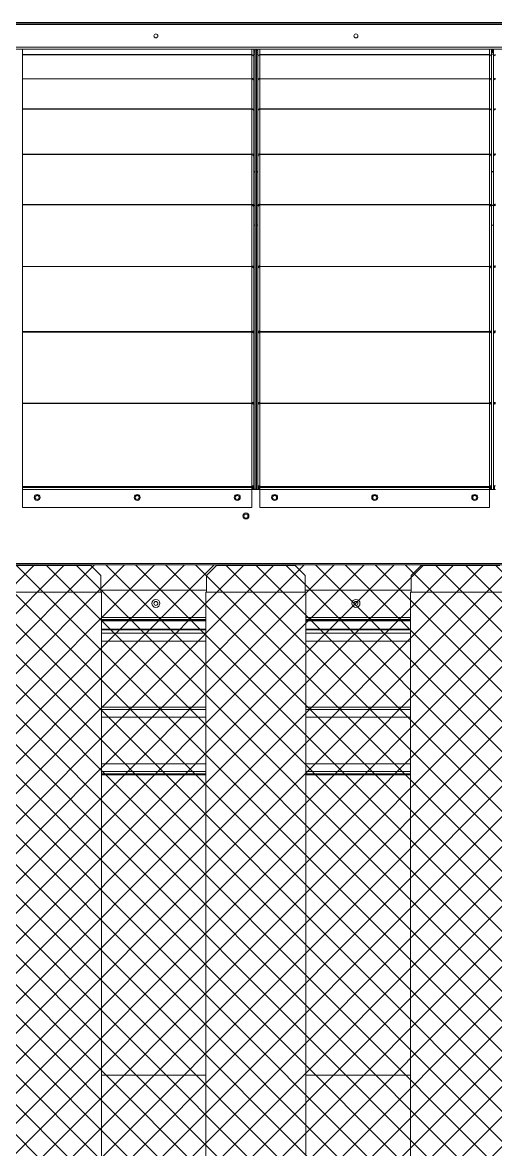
# Model space of a CAD drawing. Header units: millimetres. Extents: x -662366 to 32042, y -139401 to 24090.
# Drawn here: x 22818 to 23527, y 12190 to 13878 of the extents above; entities that cross this region are included whole.
import ezdxf

# ---------------------------------------------------------------- set-up
doc = ezdxf.new("R2010")
doc.units = ezdxf.units.MM

# ---------------------------------------------------------------- blocks, each defined once
blk = doc.blocks.new('2')
at = {"lineweight": 5}
h = blk.add_hatch(dxfattribs=at)
h.set_pattern_fill('ANSI37', scale=10)
h.set_pattern_definition([(45, (-1129861.293, -477337.81), (-22.4506403, 22.4506403), []), (135, (-1129861.293, -477337.81), (-22.4506403, -22.4506403), [])])
h.paths.add_polyline_path([(24623.9, 10965.6), (24623.9, 13065.6), (21714.9, 13065.6), (21714.9, 10965.6)])
at = {"lineweight": 20}
for p, q in [((21667.8, 13877.6), (24667.8, 13877.6)), ((24623.8, 13875.6), (21711.8, 13875.6)), ((21709.8, 13837.6), (24625.8, 13837.6)), ((24625.8, 13067.6), (21709.8, 13067.6)), ((24623.9, 13065.6), (21711.8, 13065.6)), ((21714.9, 13065.6), (24623.9, 13065.6)), ((22802.2, 13064.6), (22920.2, 13064.6)), ((22935.2, 13049.6), (22920.2, 13064.6)), ((23093.8, 13049.6), (23108.8, 13064.6)), ((23108.8, 13064.6), (23226.8, 13064.6)), ((23241.8, 13049.6), (23226.8, 13064.6)), ((23400.4, 13049.6), (23415.4, 13064.6)), ((23415.4, 13064.6), (23533.4, 13064.6)), ((22935.2, 13024.6), (22935.2, 13049.6)), ((23093.8, 13024.6), (23093.8, 13049.6)), ((23241.8, 13024.6), (23241.8, 13049.6)), ((23400.4, 13024.6), (23400.4, 13049.6)), ((23093.8, 13027.6), (22935.2, 13027.6)), ((23400.4, 13027.6), (23241.8, 13027.6)), ((22936.2, 13024.6), (22786.2, 13024.6)), ((22936.2, 11011.6), (22936.2, 13024.6)), ((23092.8, 11011.6), (23092.8, 13024.6)), ((23242.8, 13024.6), (23092.8, 13024.6)), ((23242.8, 11011.6), (23242.8, 13024.6)), ((23399.4, 11011.6), (23399.4, 13024.6)), ((23549.4, 13024.6), (23399.4, 13024.6))]:
    blk.add_line(p, q, dxfattribs=at)
at = {"color": 7, "lineweight": 20}
for p, q in [((24620.7, 13877.6), (21714.9, 13877.6)), ((24620.7, 13874.5), (21714.9, 13874.5)), ((24623.8, 13840.7), (21711.8, 13840.7)), ((24623.8, 13837.6), (21711.8, 13837.6)), ((22936.2, 12986.8), (23092.8, 12986.8)), ((22936.2, 12983.7), (23092.8, 12983.7)), ((23092.8, 12982.7), (22936.2, 12982.7)), ((23092.8, 12981.6), (22936.2, 12981.6)), ((23242.8, 12986.8), (23399.4, 12986.8)), ((23242.8, 12983.7), (23399.4, 12983.7)), ((23399.4, 12982.7), (23242.8, 12982.7)), ((23399.4, 12981.6), (23242.8, 12981.6)), ((22936.2, 12969.5), (23092.8, 12969.5)), ((22936.2, 12968.5), (23092.8, 12968.5)), ((23092.8, 12968.2), (22936.2, 12968.2)), ((23092.8, 12963.3), (22936.2, 12963.3)), ((23242.8, 12969.5), (23399.4, 12969.5)), ((23242.8, 12968.5), (23399.4, 12968.5)), ((23399.4, 12968.2), (23242.8, 12968.2)), ((23399.4, 12963.3), (23242.8, 12963.3)), ((22936.2, 12951.4), (23092.8, 12951.4)), ((23242.8, 12951.4), (23399.4, 12951.4)), ((22936.2, 12852.4), (23092.8, 12852.4)), ((22936.2, 12848.9), (23092.8, 12848.9)), ((23242.8, 12852.4), (23399.4, 12852.4)), ((23242.8, 12848.9), (23399.4, 12848.9)), ((23092.8, 12755.9), (22936.2, 12755.9)), ((23092.8, 12752.4), (22936.2, 12752.4)), ((23092.8, 12751.2), (22936.2, 12751.2)), ((23399.4, 12755.9), (23242.8, 12755.9)), ((23399.4, 12752.4), (23242.8, 12752.4)), ((23399.4, 12751.2), (23242.8, 12751.2))]:
    blk.add_line(p, q, dxfattribs=at)
at = {"color": 7, "lineweight": 20, "ltscale": 0.004468}
for p, q in [((22817.9, 13829.5), (22817.9, 13837.6)), ((23161.7, 13837.6), (23161.7, 13829.5)), ((23173.9, 13829.5), (23173.9, 13837.6)), ((23517.7, 13837.6), (23517.7, 13829.5))]:
    blk.add_line(p, q, dxfattribs=at)
at = {"color": 7, "lineweight": 20, "ltscale": 0.366025}
for p, q in [((23166.8, 13837.6), (23166.8, 13178.7)), ((23168.8, 13837.6), (23168.8, 13178.7))]:
    blk.add_line(p, q, dxfattribs=at)
at = {"color": 7, "lineweight": 20, "ltscale": 0.191}
for p, q in [((22817.9, 13829.5), (23161.7, 13829.5)), ((22817.9, 13829.3), (23161.7, 13829.3)), ((23173.9, 13829.5), (23517.7, 13829.5)), ((23173.9, 13829.3), (23517.7, 13829.3)), ((22817.9, 13793.5), (23161.7, 13793.5)), ((22817.9, 13793.4), (23161.7, 13793.4)), ((23173.9, 13793.5), (23517.7, 13793.5)), ((23173.9, 13793.4), (23517.7, 13793.4)), ((22817.9, 13748.4), (23161.7, 13748.4)), ((22817.9, 13748), (23161.7, 13748)), ((23173.9, 13748.4), (23517.7, 13748.4)), ((23173.9, 13748), (23517.7, 13748)), ((22817.9, 13680.4), (23161.7, 13680.4)), ((22817.9, 13680.2), (23161.7, 13680.2)), ((23173.9, 13680.4), (23517.7, 13680.4)), ((23173.9, 13680.2), (23517.7, 13680.2)), ((22817.9, 13605), (23161.7, 13605)), ((22817.9, 13604.5), (23161.7, 13604.5)), ((23173.9, 13605), (23517.7, 13605)), ((23173.9, 13604.5), (23517.7, 13604.5)), ((22817.9, 13512.3), (23161.7, 13512.3)), ((22817.9, 13512.1), (23161.7, 13512.1)), ((23173.9, 13512.3), (23517.7, 13512.3)), ((23173.9, 13512.1), (23517.7, 13512.1)), ((22817.9, 13414.9), (23161.7, 13414.9)), ((23173.9, 13414.9), (23517.7, 13414.9)), ((22817.9, 13414.2), (23161.7, 13414.2)), ((23173.9, 13414.2), (23517.7, 13414.2)), ((22817.9, 13307.7), (23161.7, 13307.7)), ((22817.9, 13307.4), (23161.7, 13307.4)), ((23173.9, 13307.7), (23517.7, 13307.7)), ((23173.9, 13307.4), (23517.7, 13307.4)), ((23161.7, 13182.7), (22817.9, 13182.7)), ((22817.9, 13181.5), (23161.7, 13181.5)), ((23517.7, 13182.7), (23173.9, 13182.7)), ((23173.9, 13181.5), (23517.7, 13181.5)), ((22817.9, 13178.4), (23161.7, 13178.4)), ((23173.9, 13178.4), (23517.7, 13178.4)), ((22817.9, 13151.5), (23161.7, 13151.5)), ((23173.9, 13151.5), (23517.7, 13151.5))]:
    blk.add_line(p, q, dxfattribs=at)
at = {"color": 7, "lineweight": 20, "ltscale": 8.68979e-05}
for p, q in [((22817.9, 13829.3), (22817.9, 13829.5)), ((23161.7, 13829.3), (23161.7, 13829.5)), ((23173.9, 13829.3), (23173.9, 13829.5)), ((23517.7, 13829.3), (23517.7, 13829.5))]:
    blk.add_line(p, q, dxfattribs=at)
at = {"color": 7, "lineweight": 20, "ltscale": 5.06378e-05}
for p, q in [((22817.9, 13829.5), (22817.9, 13829.5)), ((23161.7, 13829.5), (23161.7, 13829.5)), ((23173.9, 13829.5), (23173.9, 13829.5)), ((23517.7, 13829.5), (23517.7, 13829.5))]:
    blk.add_line(p, q, dxfattribs=at)
at = {"color": 7, "lineweight": 20, "ltscale": 0.000182321}
for p, q in [((22817.9, 13829), (22817.9, 13829.3)), ((23161.7, 13829), (23161.7, 13829.3)), ((23173.9, 13829), (23173.9, 13829.3)), ((23517.7, 13829), (23517.7, 13829.3))]:
    blk.add_line(p, q, dxfattribs=at)
at = {"color": 7, "lineweight": 20, "ltscale": 0.019501}
for p, q in [((22817.9, 13793.9), (22817.9, 13829)), ((23161.7, 13829), (23161.7, 13793.9)), ((23164.8, 13826), (23164.8, 13790.9)), ((23170.8, 13790.9), (23170.8, 13826)), ((23173.9, 13793.9), (23173.9, 13829)), ((23517.7, 13829), (23517.7, 13793.9)), ((23520.8, 13826), (23520.8, 13790.9)), ((23523.8, 13790.9), (23523.8, 13826))]:
    blk.add_line(p, q, dxfattribs=at)
at = {"color": 7, "lineweight": 20, "ltscale": 5.01906e-05}
for p, q in [((23164.8, 13836.2), (23164.8, 13836.3)), ((23520.8, 13836.2), (23520.8, 13836.3))]:
    blk.add_line(p, q, dxfattribs=at)
at = {"color": 7, "lineweight": 20, "ltscale": 0.005416}
for p, q in [((23164.8, 13836.2), (23164.8, 13826.5)), ((23170.8, 13826.5), (23170.8, 13836.2)), ((23520.8, 13836.2), (23520.8, 13826.5)), ((23523.8, 13826.5), (23523.8, 13836.2))]:
    blk.add_line(p, q, dxfattribs=at)
at = {"color": 7, "lineweight": 20, "ltscale": 0.001111}
for p, q in [((23164.8, 13835.6), (23166.8, 13835.6)), ((23168.8, 13835.6), (23170.8, 13835.6)), ((23168.8, 13833.1), (23170.8, 13833.1)), ((23164.8, 13574), (23166.8, 13574)), ((23168.8, 13574), (23170.8, 13574))]:
    blk.add_line(p, q, dxfattribs=at)
at = {"color": 7, "lineweight": 20, "ltscale": 0.000277946}
for p, q in [((23164.8, 13835.2), (23165.3, 13835.2)), ((23164.8, 13833.2), (23165.3, 13833.2))]:
    blk.add_line(p, q, dxfattribs=at)
at = {"color": 7, "lineweight": 20, "ltscale": 0.000550281}
blk.add_line((23164.8, 13833.1), (23165.8, 13833.1), dxfattribs=at)
at = {"color": 7, "lineweight": 20, "ltscale": 0.001112}
for p, q in [((23164.8, 13830), (23166.8, 13830)), ((23164.8, 13654.6), (23166.8, 13654.6)), ((23164.8, 13654), (23166.8, 13654)), ((23164.8, 13604.2), (23166.8, 13604.2)), ((23164.8, 13603.8), (23166.8, 13603.8))]:
    blk.add_line(p, q, dxfattribs=at)
at = {"color": 7, "lineweight": 20, "ltscale": 1.77147e-05}
for p, q in [((23164.8, 13826.5), (23164.8, 13826.5)), ((23520.8, 13826.5), (23520.8, 13826.5))]:
    blk.add_line(p, q, dxfattribs=at)
at = {"color": 7, "lineweight": 20, "ltscale": 0.020143}
for p, q in [((23164.8, 13790.2), (23164.8, 13826.5)), ((23520.8, 13790.2), (23520.8, 13826.5))]:
    blk.add_line(p, q, dxfattribs=at)
at = {"color": 7, "lineweight": 20, "ltscale": 0.00111}
for p, q in [((23168.8, 13830), (23170.8, 13830)), ((23168.8, 13654.6), (23170.8, 13654.6)), ((23168.8, 13654), (23170.8, 13654)), ((23168.8, 13604.2), (23170.8, 13604.2)), ((23168.8, 13603.8), (23170.8, 13603.8))]:
    blk.add_line(p, q, dxfattribs=at)
at = {"color": 7, "lineweight": 20, "ltscale": 4.85921e-05}
for p, q in [((23170.8, 13836.2), (23170.8, 13836.3)), ((23523.8, 13836.2), (23523.8, 13836.3))]:
    blk.add_line(p, q, dxfattribs=at)
at = {"color": 7, "lineweight": 20, "ltscale": 1.77131e-05}
for p, q in [((23170.8, 13826.5), (23170.8, 13826.5)), ((23523.8, 13826.5), (23523.8, 13826.5))]:
    blk.add_line(p, q, dxfattribs=at)
at = {"color": 7, "lineweight": 20, "ltscale": 0.000231544}
for p, q in [((23170.8, 13826), (23170.8, 13826.5)), ((23523.8, 13826), (23523.8, 13826.5))]:
    blk.add_line(p, q, dxfattribs=at)
at = {"color": 7, "lineweight": 20, "ltscale": 0.001667}
for p, q in [((23523.8, 13836), (23520.8, 13836)), ((23520.8, 13835.6), (23523.8, 13835.6)), ((23523.8, 13834.1), (23520.8, 13834.1)), ((23523.8, 13832.5), (23520.8, 13832.5)), ((23520.8, 13830), (23523.8, 13830)), ((23520.8, 13654.6), (23523.8, 13654.6)), ((23520.8, 13654), (23523.8, 13654)), ((23520.8, 13604.2), (23523.8, 13604.2)), ((23520.8, 13603.8), (23523.8, 13603.8)), ((23520.8, 13574), (23523.8, 13574))]:
    blk.add_line(p, q, dxfattribs=at)
at = {"color": 7, "lineweight": 20, "ltscale": 0.000181183}
for p, q in [((22817.9, 13793.5), (22817.9, 13793.9)), ((23161.7, 13793.5), (23161.7, 13793.9)), ((23173.9, 13793.5), (23173.9, 13793.9)), ((23517.7, 13793.5), (23517.7, 13793.9))]:
    blk.add_line(p, q, dxfattribs=at)
at = {"color": 7, "lineweight": 20, "ltscale": 5.76158e-05}
for p, q in [((22817.9, 13793.4), (22817.9, 13793.5)), ((23161.7, 13793.4), (23161.7, 13793.5)), ((23173.9, 13793.4), (23173.9, 13793.5)), ((23517.7, 13793.4), (23517.7, 13793.5))]:
    blk.add_line(p, q, dxfattribs=at)
at = {"color": 7, "lineweight": 20, "ltscale": 0.000228135}
for p, q in [((22817.9, 13793), (22817.9, 13793.4)), ((23161.7, 13793), (23161.7, 13793.4)), ((23173.9, 13793), (23173.9, 13793.4)), ((23517.7, 13793), (23517.7, 13793.4))]:
    blk.add_line(p, q, dxfattribs=at)
at = {"color": 7, "lineweight": 20, "ltscale": 0.024554}
for p, q in [((22817.9, 13748.8), (22817.9, 13793)), ((23161.7, 13793), (23161.7, 13748.8)), ((23164.8, 13790.2), (23164.8, 13746)), ((23170.8, 13746), (23170.8, 13790.2)), ((23173.9, 13748.8), (23173.9, 13793)), ((23517.7, 13793), (23517.7, 13748.8)), ((23520.8, 13790.2), (23520.8, 13746)), ((23523.8, 13746), (23523.8, 13790.2))]:
    blk.add_line(p, q, dxfattribs=at)
at = {"color": 7, "lineweight": 20, "ltscale": 5.95243e-05}
for p, q in [((23164.7, 13790.9), (23164.8, 13790.9)), ((23520.7, 13790.9), (23520.8, 13790.9))]:
    blk.add_line(p, q, dxfattribs=at)
at = {"color": 7, "lineweight": 20, "ltscale": 0.019078}
for p, q in [((23164.8, 13756.6), (23164.8, 13790.9)), ((23520.8, 13756.6), (23520.8, 13790.9))]:
    blk.add_line(p, q, dxfattribs=at)
at = {"color": 7, "lineweight": 20, "ltscale": 5.95226e-05}
for p, q in [((23170.9, 13790.9), (23170.8, 13790.9)), ((23523.9, 13790.9), (23523.8, 13790.9))]:
    blk.add_line(p, q, dxfattribs=at)
at = {"color": 7, "lineweight": 20, "ltscale": 0.000407997}
for p, q in [((23170.8, 13790.2), (23170.8, 13790.9)), ((23523.8, 13790.2), (23523.8, 13790.9))]:
    blk.add_line(p, q, dxfattribs=at)
at = {"color": 7, "lineweight": 20, "ltscale": 0.000229568}
for p, q in [((22817.9, 13748.4), (22817.9, 13748.8)), ((23161.7, 13748.4), (23161.7, 13748.8)), ((23173.9, 13748.4), (23173.9, 13748.8)), ((23517.7, 13748.4), (23517.7, 13748.8))]:
    blk.add_line(p, q, dxfattribs=at)
at = {"color": 7, "lineweight": 20, "ltscale": 0.000214269}
for p, q in [((22817.9, 13748), (22817.9, 13748.4)), ((23161.7, 13748), (23161.7, 13748.4)), ((23173.9, 13748), (23173.9, 13748.4)), ((23517.7, 13748), (23517.7, 13748.4))]:
    blk.add_line(p, q, dxfattribs=at)
at = {"color": 7, "lineweight": 20, "ltscale": 0.000344851}
for p, q in [((22817.9, 13747.4), (22817.9, 13748)), ((23161.7, 13747.4), (23161.7, 13748)), ((23173.9, 13747.4), (23173.9, 13748)), ((23517.7, 13747.4), (23517.7, 13748))]:
    blk.add_line(p, q, dxfattribs=at)
at = {"color": 7, "lineweight": 20, "ltscale": 0.036885}
for p, q in [((22817.9, 13681), (22817.9, 13747.4)), ((23161.7, 13747.4), (23161.7, 13681)), ((23164.8, 13745), (23164.8, 13678.6)), ((23170.8, 13678.6), (23170.8, 13745)), ((23173.9, 13681), (23173.9, 13747.4)), ((23517.7, 13747.4), (23517.7, 13681)), ((23520.8, 13745), (23520.8, 13678.6)), ((23523.8, 13678.6), (23523.8, 13745))]:
    blk.add_line(p, q, dxfattribs=at)
at = {"color": 7, "lineweight": 20, "ltscale": 0.000162064}
for p, q in [((23164.5, 13746), (23164.8, 13746)), ((23171.1, 13746), (23170.8, 13746)), ((23520.5, 13746), (23520.8, 13746)), ((23524.1, 13746), (23523.8, 13746))]:
    blk.add_line(p, q, dxfattribs=at)
at = {"color": 7, "lineweight": 20, "ltscale": 0.017676}
for p, q in [((23164.8, 13714.2), (23164.8, 13746)), ((23520.8, 13714.2), (23520.8, 13746))]:
    blk.add_line(p, q, dxfattribs=at)
at = {"color": 7, "lineweight": 20, "ltscale": 0.000573504}
for p, q in [((23170.8, 13745), (23170.8, 13746)), ((23523.8, 13745), (23523.8, 13746))]:
    blk.add_line(p, q, dxfattribs=at)
at = {"color": 7, "lineweight": 20, "ltscale": 0.000342699}
for p, q in [((22817.9, 13680.4), (22817.9, 13681)), ((23161.7, 13680.4), (23161.7, 13681)), ((23173.9, 13680.4), (23173.9, 13681)), ((23517.7, 13680.4), (23517.7, 13681))]:
    blk.add_line(p, q, dxfattribs=at)
at = {"color": 7, "lineweight": 20, "ltscale": 0.000101871}
for p, q in [((22817.9, 13680.2), (22817.9, 13680.4)), ((23161.7, 13680.2), (23161.7, 13680.4)), ((23173.9, 13680.2), (23173.9, 13680.4)), ((23517.7, 13680.2), (23517.7, 13680.4))]:
    blk.add_line(p, q, dxfattribs=at)
at = {"color": 7, "lineweight": 20, "ltscale": 0.00038102}
for p, q in [((22817.9, 13680.2), (22817.9, 13679.5)), ((23161.7, 13680.2), (23161.7, 13679.5)), ((23173.9, 13680.2), (23173.9, 13679.5)), ((23517.7, 13680.2), (23517.7, 13679.5))]:
    blk.add_line(p, q, dxfattribs=at)
at = {"color": 7, "lineweight": 20, "ltscale": 0.041009}
for p, q in [((22817.9, 13605.7), (22817.9, 13679.5)), ((23161.7, 13679.5), (23161.7, 13605.7)), ((23164.8, 13677.3), (23164.8, 13603.5)), ((23170.8, 13603.5), (23170.8, 13677.3)), ((23173.9, 13605.7), (23173.9, 13679.5)), ((23517.7, 13679.5), (23517.7, 13605.7)), ((23520.8, 13677.3), (23520.8, 13603.5)), ((23523.8, 13603.5), (23523.8, 13677.3))]:
    blk.add_line(p, q, dxfattribs=at)
at = {"color": 7, "lineweight": 20, "ltscale": 0.000315481}
for p, q in [((23164.2, 13678.6), (23164.8, 13678.6)), ((23171.4, 13678.6), (23170.8, 13678.6)), ((23520.2, 13678.6), (23520.8, 13678.6)), ((23524.4, 13678.6), (23523.8, 13678.6))]:
    blk.add_line(p, q, dxfattribs=at)
at = {"color": 7, "lineweight": 20, "ltscale": 0.015571}
for p, q in [((23164.8, 13650.5), (23164.8, 13678.6)), ((23520.8, 13650.5), (23520.8, 13678.6))]:
    blk.add_line(p, q, dxfattribs=at)
at = {"color": 7, "lineweight": 20, "ltscale": 0.000722932}
for p, q in [((23170.8, 13677.3), (23170.8, 13678.6)), ((23523.8, 13677.3), (23523.8, 13678.6))]:
    blk.add_line(p, q, dxfattribs=at)
at = {"color": 7, "lineweight": 20, "ltscale": 0.000383413}
for p, q in [((22817.9, 13605.7), (22817.9, 13605)), ((23161.7, 13605.7), (23161.7, 13605)), ((23173.9, 13605.7), (23173.9, 13605)), ((23517.7, 13605.7), (23517.7, 13605))]:
    blk.add_line(p, q, dxfattribs=at)
at = {"color": 7, "lineweight": 20, "ltscale": 0.000318226}
for p, q in [((22817.9, 13604.5), (22817.9, 13605)), ((23161.7, 13604.5), (23161.7, 13605)), ((23173.9, 13604.5), (23173.9, 13605)), ((23517.7, 13604.5), (23517.7, 13605))]:
    blk.add_line(p, q, dxfattribs=at)
at = {"color": 7, "lineweight": 20, "ltscale": 0.000469699}
for p, q in [((22817.9, 13604.5), (22817.9, 13603.6)), ((23161.7, 13604.5), (23161.7, 13603.6)), ((23173.9, 13604.5), (23173.9, 13603.6)), ((23517.7, 13604.5), (23517.7, 13603.6))]:
    blk.add_line(p, q, dxfattribs=at)
at = {"color": 7, "lineweight": 20, "ltscale": 0.050238}
for p, q in [((22817.9, 13513.2), (22817.9, 13603.6)), ((23161.7, 13603.6), (23161.7, 13513.2)), ((23164.8, 13601.9), (23164.8, 13511.5)), ((23170.8, 13511.5), (23170.8, 13601.9)), ((23173.9, 13513.2), (23173.9, 13603.6)), ((23517.7, 13603.6), (23517.7, 13513.2)), ((23520.8, 13601.9), (23520.8, 13511.5)), ((23523.8, 13511.5), (23523.8, 13601.9))]:
    blk.add_line(p, q, dxfattribs=at)
at = {"color": 7, "lineweight": 20, "ltscale": 0.000523852}
for p, q in [((23161.7, 13604.5), (23161.7, 13603.6)), ((23517.7, 13604.5), (23517.7, 13603.6))]:
    blk.add_line(p, q, dxfattribs=at)
at = {"color": 7, "lineweight": 20, "ltscale": 0.000888889}
for p, q in [((23163.2, 13603.5), (23164.8, 13603.5)), ((23172.4, 13603.5), (23170.8, 13603.5)), ((23519.2, 13603.5), (23520.8, 13603.5)), ((23525.4, 13603.5), (23523.8, 13603.5)), ((23163.2, 13511.5), (23164.8, 13511.5)), ((23172.4, 13511.5), (23170.8, 13511.5)), ((23519.2, 13511.5), (23520.8, 13511.5)), ((23525.4, 13511.5), (23523.8, 13511.5)), ((23163.2, 13414.4), (23164.8, 13414.4)), ((23172.4, 13414.4), (23170.8, 13414.4)), ((23519.2, 13414.4), (23520.8, 13414.4)), ((23525.4, 13414.4), (23523.8, 13414.4)), ((23163.2, 13307.9), (23164.8, 13307.9)), ((23172.4, 13307.9), (23170.8, 13307.9)), ((23519.2, 13307.9), (23520.8, 13307.9)), ((23525.4, 13307.9), (23523.8, 13307.9))]:
    blk.add_line(p, q, dxfattribs=at)
at = {"color": 7, "lineweight": 20, "ltscale": 3.37381e-05}
for p, q in [((23163.2, 13603.4), (23163.2, 13603.5)), ((23172.4, 13603.4), (23172.4, 13603.5)), ((23519.2, 13603.4), (23519.2, 13603.5)), ((23525.4, 13603.4), (23525.4, 13603.5))]:
    blk.add_line(p, q, dxfattribs=at)
at = {"color": 7, "lineweight": 20, "ltscale": 0.01323}
for p, q in [((23164.8, 13579.6), (23164.8, 13603.5)), ((23520.8, 13579.6), (23520.8, 13603.5))]:
    blk.add_line(p, q, dxfattribs=at)
at = {"color": 7, "lineweight": 20, "ltscale": 0.000852754}
for p, q in [((23170.8, 13601.9), (23170.8, 13603.5)), ((23523.8, 13601.9), (23523.8, 13603.5))]:
    blk.add_line(p, q, dxfattribs=at)
at = {"color": 7, "lineweight": 20, "ltscale": 0.000466768}
for p, q in [((22817.9, 13513.2), (22817.9, 13512.3)), ((23161.7, 13513.2), (23161.7, 13512.3)), ((23173.9, 13513.2), (23173.9, 13512.3)), ((23517.7, 13513.2), (23517.7, 13512.3))]:
    blk.add_line(p, q, dxfattribs=at)
at = {"color": 7, "lineweight": 20, "ltscale": 0.000134994}
for p, q in [((22817.9, 13512.1), (22817.9, 13512.3)), ((23161.7, 13512.1), (23161.7, 13512.3)), ((23173.9, 13512.1), (23173.9, 13512.3)), ((23517.7, 13512.1), (23517.7, 13512.3))]:
    blk.add_line(p, q, dxfattribs=at)
at = {"color": 7, "lineweight": 20, "ltscale": 0.000492271}
for p, q in [((22817.9, 13512.1), (22817.9, 13511.2)), ((23161.7, 13512.1), (23161.7, 13511.2)), ((23173.9, 13512.1), (23173.9, 13511.2)), ((23517.7, 13512.1), (23517.7, 13511.2))]:
    blk.add_line(p, q, dxfattribs=at)
at = {"color": 7, "lineweight": 20, "ltscale": 0.052983}
for p, q in [((22817.9, 13415.8), (22817.9, 13511.2)), ((23161.7, 13511.2), (23161.7, 13415.8)), ((23164.8, 13509.8), (23164.8, 13414.4)), ((23170.8, 13414.4), (23170.8, 13509.8)), ((23173.9, 13415.8), (23173.9, 13511.2)), ((23517.7, 13511.2), (23517.7, 13415.8)), ((23520.8, 13509.8), (23520.8, 13414.4)), ((23523.8, 13414.4), (23523.8, 13509.8))]:
    blk.add_line(p, q, dxfattribs=at)
at = {"color": 7, "lineweight": 20, "ltscale": 0.000610792}
for p, q in [((23161.7, 13512.3), (23161.7, 13511.2)), ((23517.7, 13512.3), (23517.7, 13511.2))]:
    blk.add_line(p, q, dxfattribs=at)
at = {"color": 7, "lineweight": 20, "ltscale": 0.000257803}
for p, q in [((23163.2, 13511), (23163.2, 13511.5)), ((23172.4, 13511), (23172.4, 13511.5)), ((23519.2, 13511), (23519.2, 13511.5)), ((23525.4, 13511), (23525.4, 13511.5))]:
    blk.add_line(p, q, dxfattribs=at)
at = {"color": 7, "lineweight": 20, "ltscale": 0.010363}
for p, q in [((23164.8, 13492.8), (23164.8, 13511.5)), ((23520.8, 13492.8), (23520.8, 13511.5))]:
    blk.add_line(p, q, dxfattribs=at)
at = {"color": 7, "lineweight": 20, "ltscale": 0.000958765}
for p, q in [((23170.8, 13509.8), (23170.8, 13511.5)), ((23523.8, 13509.8), (23523.8, 13511.5))]:
    blk.add_line(p, q, dxfattribs=at)
at = {"color": 7, "lineweight": 20, "ltscale": 0.000495362}
for p, q in [((22817.9, 13415.8), (22817.9, 13414.9)), ((23161.7, 13415.8), (23161.7, 13414.9)), ((23173.9, 13415.8), (23173.9, 13414.9)), ((23517.7, 13415.8), (23517.7, 13414.9))]:
    blk.add_line(p, q, dxfattribs=at)
at = {"color": 7, "lineweight": 20, "ltscale": 0.000387411}
for p, q in [((22817.9, 13414.2), (22817.9, 13414.9)), ((23161.7, 13414.2), (23161.7, 13414.9)), ((23173.9, 13414.2), (23173.9, 13414.9)), ((23517.7, 13414.2), (23517.7, 13414.9))]:
    blk.add_line(p, q, dxfattribs=at)
at = {"color": 7, "lineweight": 20, "ltscale": 0.001012}
for p, q in [((23161.7, 13415.1), (23161.7, 13413.3)), ((23517.7, 13415.1), (23517.7, 13413.3))]:
    blk.add_line(p, q, dxfattribs=at)
at = {"color": 7, "lineweight": 20, "ltscale": 0.000543222}
for p, q in [((22817.9, 13414.2), (22817.9, 13413.3)), ((23161.7, 13414.2), (23161.7, 13413.3)), ((23173.9, 13414.2), (23173.9, 13413.3)), ((23517.7, 13414.2), (23517.7, 13413.3))]:
    blk.add_line(p, q, dxfattribs=at)
at = {"color": 7, "lineweight": 20, "ltscale": 0.058102}
for p, q in [((22817.9, 13308.7), (22817.9, 13413.3)), ((23161.7, 13413.3), (23161.7, 13308.7)), ((23164.8, 13412.5), (23164.8, 13307.9)), ((23170.8, 13307.9), (23170.8, 13412.5)), ((23173.9, 13308.7), (23173.9, 13413.3)), ((23517.7, 13413.3), (23517.7, 13308.7)), ((23520.8, 13412.5), (23520.8, 13307.9)), ((23523.8, 13307.9), (23523.8, 13412.5))]:
    blk.add_line(p, q, dxfattribs=at)
at = {"color": 7, "lineweight": 20, "ltscale": 0.000676388}
for p, q in [((23163.2, 13413.2), (23163.2, 13414.4)), ((23172.4, 13413.2), (23172.4, 13414.4)), ((23519.2, 13413.2), (23519.2, 13414.4)), ((23525.4, 13413.2), (23525.4, 13414.4))]:
    blk.add_line(p, q, dxfattribs=at)
at = {"color": 7, "lineweight": 20, "ltscale": 0.007338}
for p, q in [((23164.8, 13401.2), (23164.8, 13414.4)), ((23520.8, 13401.2), (23520.8, 13414.4))]:
    blk.add_line(p, q, dxfattribs=at)
at = {"color": 7, "lineweight": 20, "ltscale": 0.001039}
for p, q in [((23170.8, 13412.5), (23170.8, 13414.4)), ((23523.8, 13412.5), (23523.8, 13414.4))]:
    blk.add_line(p, q, dxfattribs=at)
at = {"color": 7, "lineweight": 20, "ltscale": 0.000539832}
for p, q in [((22817.9, 13308.7), (22817.9, 13307.7)), ((23161.7, 13308.7), (23161.7, 13307.7)), ((23173.9, 13308.7), (23173.9, 13307.7)), ((23517.7, 13308.7), (23517.7, 13307.7))]:
    blk.add_line(p, q, dxfattribs=at)
at = {"color": 7, "lineweight": 20, "ltscale": 0.000153368}
for p, q in [((22817.9, 13307.4), (22817.9, 13307.7)), ((23161.7, 13307.4), (23161.7, 13307.7)), ((23173.9, 13307.4), (23173.9, 13307.7)), ((23517.7, 13307.4), (23517.7, 13307.7))]:
    blk.add_line(p, q, dxfattribs=at)
at = {"color": 7, "lineweight": 20, "ltscale": 0.00054973}
for p, q in [((22817.9, 13307.4), (22817.9, 13306.4)), ((23161.7, 13307.4), (23161.7, 13306.4)), ((23173.9, 13307.4), (23173.9, 13306.4)), ((23517.7, 13307.4), (23517.7, 13306.4))]:
    blk.add_line(p, q, dxfattribs=at)
at = {"color": 7, "lineweight": 20, "ltscale": 0.068058}
for p, q in [((22817.9, 13183.9), (22817.9, 13306.4)), ((23161.7, 13306.4), (23161.7, 13183.9)), ((23164.8, 13306), (23164.8, 13183.5)), ((23170.8, 13183.5), (23170.8, 13306)), ((23173.9, 13183.9), (23173.9, 13306.4)), ((23517.7, 13306.4), (23517.7, 13183.9)), ((23520.8, 13306), (23520.8, 13183.5)), ((23523.8, 13183.5), (23523.8, 13306))]:
    blk.add_line(p, q, dxfattribs=at)
at = {"color": 7, "lineweight": 20, "ltscale": 0.001029}
for p, q in [((23161.7, 13308.3), (23161.7, 13306.4)), ((23517.7, 13308.3), (23517.7, 13306.4))]:
    blk.add_line(p, q, dxfattribs=at)
at = {"color": 7, "lineweight": 20, "ltscale": 0.000861584}
for p, q in [((23163.2, 13306.4), (23163.2, 13307.9)), ((23172.4, 13306.4), (23172.4, 13307.9)), ((23519.2, 13306.4), (23519.2, 13307.9)), ((23525.4, 13306.4), (23525.4, 13307.9))]:
    blk.add_line(p, q, dxfattribs=at)
at = {"color": 7, "lineweight": 20, "ltscale": 0.004022}
for p, q in [((23164.8, 13300.7), (23164.8, 13307.9)), ((23520.8, 13300.7), (23520.8, 13307.9))]:
    blk.add_line(p, q, dxfattribs=at)
at = {"color": 7, "lineweight": 20, "ltscale": 0.00109}
for p, q in [((23170.8, 13306), (23170.8, 13307.9)), ((23523.8, 13306), (23523.8, 13307.9))]:
    blk.add_line(p, q, dxfattribs=at)
at = {"color": 7, "lineweight": 20, "ltscale": 0.000665626}
for p, q in [((22817.9, 13183.9), (22817.9, 13182.7)), ((23161.7, 13183.9), (23161.7, 13182.7)), ((23173.9, 13183.9), (23173.9, 13182.7)), ((23517.7, 13183.9), (23517.7, 13182.7))]:
    blk.add_line(p, q, dxfattribs=at)
at = {"color": 7, "lineweight": 20, "ltscale": 0.000707283}
for p, q in [((22817.9, 13182.7), (22817.9, 13181.5)), ((23161.7, 13182.7), (23161.7, 13181.5)), ((23173.9, 13182.7), (23173.9, 13181.5)), ((23517.7, 13182.7), (23517.7, 13181.5))]:
    blk.add_line(p, q, dxfattribs=at)
at = {"color": 7, "lineweight": 20, "ltscale": 0.001722}
for p, q in [((22817.9, 13178.4), (22817.9, 13181.5)), ((23161.7, 13178.4), (23161.7, 13181.5)), ((23173.9, 13178.4), (23173.9, 13181.5)), ((23517.7, 13178.4), (23517.7, 13181.5))]:
    blk.add_line(p, q, dxfattribs=at)
at = {"color": 7, "lineweight": 20, "ltscale": 0.002756}
blk.add_line((23161.7, 13183.7), (23161.7, 13178.7), dxfattribs=at)
at = {"color": 7, "lineweight": 20, "ltscale": 0.002}
blk.add_line((23161.7, 13178.7), (23165.3, 13178.7), dxfattribs=at)
at = {"color": 7, "lineweight": 20, "ltscale": 0.006778}
blk.add_line((23173.9, 13178.5), (23161.7, 13178.5), dxfattribs=at)
at = {"color": 7, "lineweight": 20, "ltscale": 0.00263}
for p, q in [((23163.2, 13178.7), (23163.2, 13183.5)), ((23164.8, 13178.7), (23164.8, 13183.5))]:
    blk.add_line(p, q, dxfattribs=at)
at = {"color": 7, "lineweight": 20, "ltscale": 0.000149487}
blk.add_line((23165.3, 13178.5), (23165.3, 13178.7), dxfattribs=at)
at = {"color": 7, "lineweight": 20, "ltscale": 0.001944}
blk.add_line((23168.8, 13178.7), (23165.3, 13178.7), dxfattribs=at)
at = {"color": 7, "lineweight": 20, "ltscale": 0.000149486}
blk.add_line((23168.8, 13178.5), (23168.8, 13178.7), dxfattribs=at)
at = {"color": 7, "lineweight": 20, "ltscale": 0.002779}
for p, q in [((23170.8, 13178.5), (23170.8, 13183.5)), ((23172.4, 13178.5), (23172.4, 13183.5)), ((23519.2, 13178.5), (23519.2, 13183.5)), ((23520.8, 13178.5), (23520.8, 13183.5)), ((23523.8, 13178.5), (23523.8, 13183.5)), ((23525.4, 13178.5), (23525.4, 13183.5))]:
    blk.add_line(p, q, dxfattribs=at)
at = {"color": 7, "lineweight": 20, "ltscale": 0.002905}
blk.add_line((23517.7, 13183.7), (23517.7, 13178.5), dxfattribs=at)
at = {"color": 7, "lineweight": 20, "ltscale": 0.005111}
blk.add_line((23526.9, 13178.5), (23517.7, 13178.5), dxfattribs=at)
at = {"color": 7, "lineweight": 20, "ltscale": 0.014944}
for p, q in [((22817.9, 13178.4), (22817.9, 13151.5)), ((23161.7, 13151.5), (23161.7, 13178.4)), ((23173.9, 13178.4), (23173.9, 13151.5)), ((23517.7, 13151.5), (23517.7, 13178.4))]:
    blk.add_line(p, q, dxfattribs=at)
at = {"color": 7, "lineweight": 20, "ltscale": 0.330044}
for p, q in [((23092.8, 12837.4), (22936.2, 12837.4)), ((23399.4, 12837.4), (23242.8, 12837.4)), ((22936.2, 12767.4), (23092.8, 12767.4)), ((23242.8, 12767.4), (23399.4, 12767.4))]:
    blk.add_line(p, q, dxfattribs=at)
at = {"color": 7, "lineweight": 20, "ltscale": 0.366889}
for p, q in [((22936.2, 12301.3), (23092.8, 12301.3)), ((23242.8, 12301.3), (23399.4, 12301.3))]:
    blk.add_line(p, q, dxfattribs=at)
at = {"color": 7, "lineweight": 20}
for centre, radius in [((23017.8, 13857.6), 3), ((23317.8, 13857.6), 3), ((22839.8, 13166.5), 4.5), ((22839.8, 13166.5), 3), ((22989.8, 13166.5), 4.5), ((22989.8, 13166.5), 3), ((23139.8, 13166.5), 4.5), ((23139.8, 13166.5), 3), ((23195.8, 13166.5), 4.5), ((23195.8, 13166.5), 3), ((23345.8, 13166.5), 4.5), ((23345.8, 13166.5), 3), ((23495.8, 13166.5), 4.5), ((23495.8, 13166.5), 3), ((23152.8, 13138.8), 4.5), ((23152.8, 13138.7), 3), ((23017.8, 13007.8), 6), ((23017.8, 13007.8), 3), ((23317.8, 13007.8), 6), ((23317.8, 13007.8), 3)]:
    blk.add_circle(centre, radius, dxfattribs=at)
for centre, radius, start, end in [((23165.3, 13831.7), 3.5, 64.6232, 90), ((23165.3, 13831.7), 1.5, 0.5908, 90), ((23165.3, 13831.7), 3.5, 0, 0.4003), ((23161.7, 13642.8), 3.1, 0, 0.8218), ((23517.7, 13642.8), 3.1, 0, 0.8218), ((23161.7, 13419.9), 3.1, 0, 0.7204), ((23517.7, 13419.9), 3.1, 0, 0.7204)]:
    blk.add_arc(centre, radius, start, end, dxfattribs=at)
for centre, major_axis, ratio, start_param, end_param in [((23161.7, 13836.2), (-3.1, 0), 0.995898, 3.141593, 3.605089), ((23161.7, 13836.3), (3.1, 0), 1, 0, 0.429168), ((23173.9, 13836.3), (-3.1, 0), 1, 5.854017, 6.283185), ((23173.9, 13836.2), (3.1, 0), 0.995898, 2.678096, 3.141593), ((23517.7, 13836.3), (3.1, 0), 1, 0, 0.429168), ((23517.7, 13836.2), (-3.1, 0), 0.995898, 3.141593, 3.605089), ((23526.9, 13836.2), (3.1, 0), 0.995898, 2.678096, 3.141593), ((23526.9, 13836.3), (-3.1, 0), 1, 5.854017, 6.283185), ((23161.7, 13826.5), (-3.1, 0), 0.995898, 3.141593, 4.712389), ((23161.7, 13826), (-3.1, 0), 0.945441, 3.141593, 4.712389), ((23173.9, 13826.5), (3.1, 0), 0.995898, 1.570796, 3.141593), ((23173.9, 13826), (3.1, 0), 0.945441, 1.570796, 3.141593), ((23517.7, 13826.5), (-3.1, 0), 0.995898, 3.141593, 4.712389), ((23517.7, 13826), (-3.1, 0), 0.945441, 3.141593, 4.712389), ((23526.9, 13826.5), (3.1, 0), 0.995898, 1.570796, 3.141593), ((23526.9, 13826), (3.1, 0), 0.945441, 1.570796, 3.141593), ((23161.7, 13790.9), (-3.1, 0), 0.945441, 3.141593, 4.712389), ((23161.7, 13790.2), (-3.1, 0), 0.911987, 3.141593, 4.712389), ((23173.9, 13790.9), (3.1, 0), 0.945441, 1.570796, 3.141593), ((23173.9, 13790.2), (3.1, 0), 0.911987, 1.570796, 3.141593), ((23517.7, 13790.9), (-3.1, 0), 0.945441, 3.141593, 4.712389), ((23517.7, 13790.2), (-3.1, 0), 0.911987, 3.141593, 4.712389), ((23526.9, 13790.9), (3.1, 0), 0.945441, 1.570796, 3.141593), ((23526.9, 13790.2), (3.1, 0), 0.911987, 1.570796, 3.141593), ((23161.7, 13746), (-3.1, 0), 0.911987, 3.141593, 4.712389), ((23161.7, 13745), (-3.1, 0), 0.787572, 3.141593, 4.712389), ((23173.9, 13746), (3.1, 0), 0.911987, 1.570796, 3.141593), ((23173.9, 13745), (3.1, 0), 0.787572, 1.570796, 3.141593), ((23517.7, 13746), (-3.1, 0), 0.911987, 3.141593, 4.712389), ((23517.7, 13745), (-3.1, 0), 0.787572, 3.141593, 4.712389), ((23526.9, 13746), (3.1, 0), 0.911987, 1.570796, 3.141593), ((23526.9, 13745), (3.1, 0), 0.787572, 1.570796, 3.141593), ((23161.7, 13678.6), (-3.1, 0), 0.787572, 3.141593, 4.712389), ((23161.7, 13678.6), (-1.5, 0), 0.787572, 3.897536, 4.712389), ((23161.7, 13677.3), (-3.1, 0), 0.728422, 3.141593, 4.712389), ((23173.9, 13678.6), (3.1, 0), 0.787572, 1.570796, 3.141593), ((23173.9, 13677.3), (3.1, 0), 0.728422, 1.570796, 3.141593), ((23173.9, 13678.6), (1.5, 0), 0.787572, 1.570796, 2.385648), ((23517.7, 13678.6), (-3.1, 0), 0.787572, 3.141593, 4.712389), ((23517.7, 13678.6), (-1.5, 0), 0.787572, 3.897536, 4.712389), ((23517.7, 13677.3), (-3.1, 0), 0.728422, 3.141593, 4.712389), ((23526.9, 13678.6), (3.1, 0), 0.787572, 1.570796, 3.141593), ((23526.9, 13677.3), (3.1, 0), 0.728422, 1.570796, 3.141593), ((23526.9, 13678.6), (1.5, 0), 0.787572, 1.570796, 2.385648), ((23161.7, 13642.7), (-3.1, 0), 0.99655, 3.141593, 3.150933), ((23161.7, 13642.6), (-3.1, 0), 0.977239, 3.141593, 3.155876), ((23161.7, 13637.6), (-3.1, 0), 0.968276, 3.141593, 3.146662), ((23517.7, 13642.7), (-3.1, 0), 0.99655, 3.141593, 3.150933), ((23517.7, 13642.6), (-3.1, 0), 0.977239, 3.141593, 3.155876), ((23517.7, 13637.6), (-3.1, 0), 0.968276, 3.141593, 3.146662), ((23161.7, 13622.6), (-3.1, 0), 0.944147, 3.141593, 3.146652), ((23517.7, 13622.6), (-3.1, 0), 0.944147, 3.141593, 3.146652), ((23161.7, 13603.5), (-3.1, 0), 0.728422, 3.141593, 4.712389), ((23161.7, 13603.5), (-1.5, 0), 0.728422, 3.141593, 4.712389), ((23161.7, 13601.9), (-3.1, 0), 0.543645, 3.141593, 4.712389), ((23161.7, 13615.5), (-3.1, 0), 0.977239, 3.141593, 3.154321), ((23161.7, 13614.8), (-3.1, 0), 0.850543, 3.141593, 3.154078), ((23161.7, 13602.8), (-3.1, 0), 0.877774, 3.141593, 3.146617), ((23173.9, 13603.5), (3.1, 0), 0.728422, 1.570796, 3.141593), ((23173.9, 13601.9), (3.1, 0), 0.543645, 1.570796, 3.141593), ((23173.9, 13603.5), (1.5, 0), 0.728422, 1.570796, 3.141593), ((23517.7, 13603.5), (-3.1, 0), 0.728422, 3.141593, 4.712389), ((23517.7, 13603.5), (-1.5, 0), 0.728422, 3.141593, 4.712389), ((23517.7, 13601.9), (-3.1, 0), 0.543645, 3.141593, 4.712389), ((23517.7, 13615.5), (-3.1, 0), 0.977239, 3.141593, 3.154321), ((23517.7, 13614.8), (-3.1, 0), 0.850543, 3.141593, 3.154078), ((23517.7, 13602.8), (-3.1, 0), 0.877774, 3.141593, 3.146617), ((23526.9, 13603.5), (3.1, 0), 0.728422, 1.570796, 3.141593), ((23526.9, 13601.9), (3.1, 0), 0.543645, 1.570796, 3.141593), ((23526.9, 13603.5), (1.5, 0), 0.728422, 1.570796, 3.141593), ((23161.7, 13547.7), (-3.1, 0), 0.850543, 3.141593, 3.152997), ((23161.7, 13546.4), (-3.1, 0), 0.719619, 3.141593, 3.152626), ((23517.7, 13547.7), (-3.1, 0), 0.850543, 3.141593, 3.152997), ((23517.7, 13546.4), (-3.1, 0), 0.719619, 3.141593, 3.152626), ((23161.7, 13511.5), (-3.1, 0), 0.543645, 3.141593, 4.712389), ((23161.7, 13511.5), (-1.5, 0), 0.543645, 3.141593, 4.712389), ((23161.7, 13509.8), (-3.1, 0), 0.465261, 3.141593, 4.712389), ((23173.9, 13511.5), (3.1, 0), 0.543645, 1.570796, 3.141593), ((23173.9, 13509.8), (3.1, 0), 0.465261, 1.570796, 3.141593), ((23173.9, 13511.5), (1.5, 0), 0.543645, 1.570796, 3.141593), ((23517.7, 13511.5), (-3.1, 0), 0.543645, 3.141593, 4.712389), ((23517.7, 13511.5), (-1.5, 0), 0.543645, 3.141593, 4.712389), ((23517.7, 13509.8), (-3.1, 0), 0.465261, 3.141593, 4.712389), ((23526.9, 13511.5), (3.1, 0), 0.543645, 1.570796, 3.141593), ((23526.9, 13509.8), (3.1, 0), 0.465261, 1.570796, 3.141593), ((23526.9, 13511.5), (1.5, 0), 0.543645, 1.570796, 3.141593), ((23161.7, 13457.9), (-3.1, 0), 0.719619, 3.141593, 3.151829), ((23161.7, 13456.3), (-3.1, 0), 0.446847, 3.141593, 3.150104), ((23517.7, 13457.9), (-3.1, 0), 0.719619, 3.141593, 3.146103), ((23517.7, 13456.3), (-3.1, 0), 0.446847, 3.141593, 3.150104), ((23161.7, 13414.4), (-3.1, 0), 0.465261, 3.141593, 4.712389), ((23161.7, 13414.4), (-1.5, 0), 0.465261, 3.141593, 4.712389), ((23161.7, 13419.8), (3.1, 0), 0.992634, 6.283185, 6.292467), ((23161.7, 13419.6), (3.1, 0), 0.946894, 0, 0.012463), ((23173.9, 13414.4), (3.1, 0), 0.465261, 1.570796, 3.141593), ((23173.9, 13414.4), (1.5, 0), 0.465261, 1.570796, 3.141593), ((23517.7, 13414.4), (-3.1, 0), 0.465261, 3.141593, 4.712389), ((23517.7, 13414.4), (-1.5, 0), 0.465261, 3.141593, 4.712389), ((23517.7, 13419.8), (3.1, 0), 0.992634, 6.283185, 6.292467), ((23517.7, 13419.6), (3.1, 0), 0.946894, 0, 0.012463), ((23526.9, 13414.4), (3.1, 0), 0.465261, 1.570796, 3.141593), ((23526.9, 13414.4), (1.5, 0), 0.465261, 1.570796, 3.141593), ((23161.7, 13412.5), (-3.1, 0), 0.240313, 3.141593, 4.712389), ((23161.7, 13408.7), (3.1, 0), 0.929338, 6.283185, 6.289352), ((23173.9, 13412.5), (3.1, 0), 0.240313, 1.570796, 3.141593), ((23517.7, 13412.5), (-3.1, 0), 0.240313, 3.141593, 4.712389), ((23517.7, 13408.7), (3.1, 0), 0.929338, 6.283185, 6.289352), ((23526.9, 13412.5), (3.1, 0), 0.240313, 1.570796, 3.141593), ((23161.7, 13396.3), (3.1, 0), 0.946894, 0, 0.011421), ((23161.7, 13395.4), (3.1, 0), 0.817118, 0, 0.011141), ((23517.7, 13396.3), (3.1, 0), 0.946894, 0, 0.011421), ((23517.7, 13395.4), (3.1, 0), 0.817118, 0, 0.011141), ((23161.7, 13353.6), (3.1, 0), 0.817118, 0, 0.010381), ((23161.7, 13352.2), (3.1, 0), 0.588362, 0, 0.009503), ((23517.7, 13353.6), (3.1, 0), 0.817118, 0, 0.010381), ((23517.7, 13352.2), (3.1, 0), 0.588362, 0, 0.009503), ((23161.7, 13342.1), (-3.1, 0), 0.446847, 3.141593, 3.149765), ((23161.7, 13340.3), (-3.1, 0), 0.246895, 3.141593, 3.146315), ((23161.7, 13332.3), (3.1, 0), 0.752656, 6.283185, 6.288481), ((23517.7, 13342.1), (-3.1, 0), 0.446847, 3.141593, 3.149765), ((23517.7, 13340.3), (-3.1, 0), 0.246895, 3.141593, 3.146315), ((23517.7, 13332.3), (3.1, 0), 0.752656, 6.283185, 6.288481), ((23161.7, 13307.9), (-3.1, 0), 0.240313, 3.141593, 4.712389), ((23161.7, 13307.9), (-1.5, 0), 0.240313, 3.141593, 4.712389), ((23161.7, 13306), (-3.1, 0), 0.151261, 3.141593, 4.712389), ((23173.9, 13307.9), (3.1, 0), 0.240313, 1.570796, 3.141593), ((23173.9, 13306), (3.1, 0), 0.151261, 1.570796, 3.141593), ((23173.9, 13307.9), (1.5, 0), 0.240313, 1.570796, 3.141593), ((23517.7, 13307.9), (-3.1, 0), 0.240313, 3.141593, 4.712389), ((23517.7, 13307.9), (-1.5, 0), 0.240313, 3.141593, 4.712389), ((23517.7, 13306), (-3.1, 0), 0.151261, 3.141593, 4.712389), ((23526.9, 13307.9), (3.1, 0), 0.240313, 1.570796, 3.141593), ((23526.9, 13306), (3.1, 0), 0.151261, 1.570796, 3.141593), ((23526.9, 13307.9), (1.5, 0), 0.240313, 1.570796, 3.141593), ((23161.7, 13293.5), (3.1, 0), 0.588362, 0, 0.008978), ((23161.7, 13291.8), (3.1, 0), 0.335364, 0, 0.006292), ((23517.7, 13293.5), (3.1, 0), 0.588362, 0, 0.008978), ((23517.7, 13291.8), (3.1, 0), 0.335364, 0, 0.006292), ((23161.7, 13237.5), (-3.1, 0), 0.246895, 3.141593, 3.146199), ((23517.7, 13237.5), (-3.1, 0), 0.246895, 3.141593, 3.146199), ((23161.7, 13223.4), (3.1, 0), 0.335364, 0, 0.010212), ((23517.7, 13223.4), (3.1, 0), 0.335364, 0, 0.010212), ((23161.7, 13183.5), (-3.1, 0), 0.151261, 3.141593, 4.712389), ((23161.7, 13183.5), (-1.5, 0), 0.151261, 3.141593, 4.712389), ((23173.9, 13183.5), (3.1, 0), 0.151261, 1.570796, 3.141593), ((23173.9, 13183.5), (1.5, 0), 0.151261, 1.570796, 3.141593), ((23517.7, 13183.5), (-3.1, 0), 0.151261, 3.141593, 4.712389), ((23517.7, 13183.5), (-1.5, 0), 0.151261, 3.141593, 4.712389), ((23526.9, 13183.5), (3.1, 0), 0.151261, 1.570796, 3.141593), ((23526.9, 13183.5), (1.5, 0), 0.151261, 1.570796, 3.141593), ((23017.8, 12983), (3, 0), 0.695361, 2.801144, 3.141593), ((23017.8, 12983), (3, 0), 0.695361, 3.141593, 3.26976), ((23017.8, 12981.8), (3, 0), 0.695361, 2.054852, 2.704411), ((23017.8, 12980.4), (4.5, 0), 0.69625, 0.999432, 2.142161), ((23017.8, 12981.8), (-3, 0), 0.695361, 3.578774, 4.228333), ((23017.8, 12983), (-3, 0), 0.695361, 3.141593, 3.482042), ((23017.8, 12983), (3, 0), 0.695361, 6.155018, 6.283185), ((23317.8, 12983), (3, 0), 0.695361, 2.801144, 3.141593), ((23317.8, 12983), (-3, 0), 0.695361, 6.283185, 6.411353), ((23317.8, 12981.8), (3, 0), 0.695361, 2.054852, 2.704411), ((23317.8, 12980.4), (4.5, 0), 0.69625, 0.999432, 2.142161), ((23317.8, 12981.8), (3, 0), 0.695361, 0.437181, 1.08674), ((23317.8, 12983), (3, 0), 0.695361, 6.283185, 6.623634), ((23317.8, 12983), (3, 0), 0.695361, 6.155018, 6.283185)]:
    blk.add_ellipse(centre, major_axis=major_axis, ratio=ratio, start_param=start_param, end_param=end_param, dxfattribs=at)

msp = doc.modelspace()

# ---------------------------------------------------------------- block references
msp.add_blockref('2', (0, 0))

doc.saveas('drawing.dxf')
